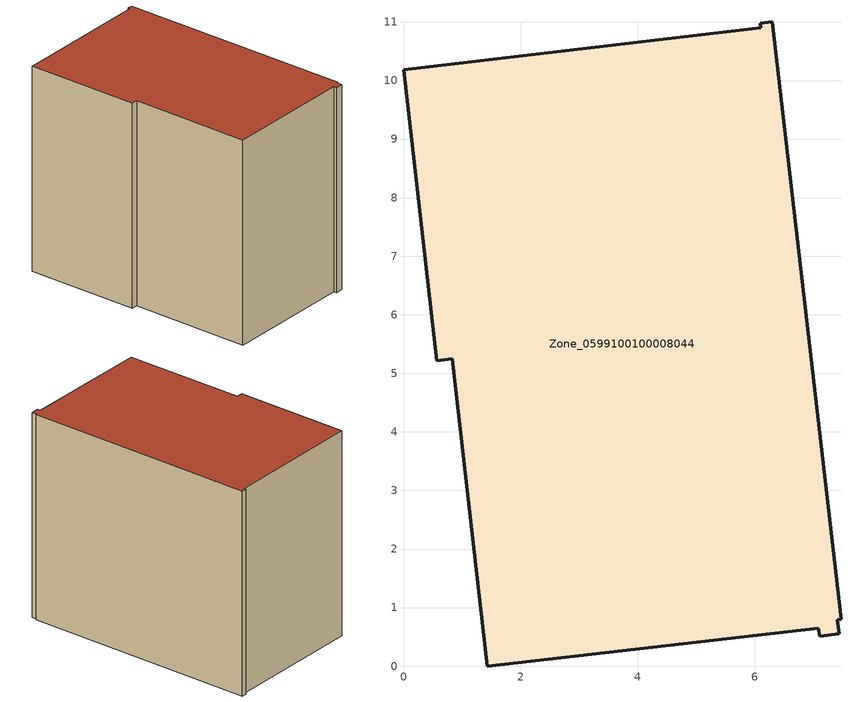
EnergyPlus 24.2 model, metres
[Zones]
Zone_0599100100008044
 floor ground (C_G): 7.41,0.79 7.44,0.55 7.11,0.51 7.08,0.65 1.43,0 0.83,5.25 0.56,5.22 0,10.19 6.1,10.9 6.09,10.98 6.3,11 7.47,0.8 z0
 wall outside (C_F): 7.44,0.55 7.41,0.79 7.47,0.8 6.3,11 6.09,10.98 6.1,10.9 0,10.19 0.56,5.22 0.83,5.25 1.43,0 7.08,0.65 7.11,0.51 7.44,0.55 z0:9.02
 roof outside (C_R): 6.1,10.9 0,10.19 0.56,5.22 0.83,5.25 1.43,0 7.08,0.65 7.11,0.51 7.44,0.55 7.41,0.79 7.47,0.8 6.3,11 6.09,10.98 z9.02
[BUILDING]
Pand.0599100100008044: North Axis=0; Terrain=City; Loads Convergence Tolerance Value=0.04; Temperature Convergence Tolerance Value=0.4; Solar Distribution=FullExterior; Maximum Number of Warmup Days=25; Minimum Number of Warmup Days=1
[Site:Location]
Rotterdam.The.Hague.AP_ZH_NLD Design_Conditions: Latitude=51.96; Longitude=4.45; Time Zone=1; Elevation=-4.5
[SITE:GROUNDTEMPERATURE:BUILDINGSURFACE]
18, 18, 18, 18, 18, 18, 18, 18, 18, 18, 18, 18
[MATERIAL] Thermal Absorptance=0.9; Solar Absorptance=0.7; Visible Absorptance=0.7
Name | Roughness | Thickness | Conductivity | Density | Specific Heat
G.TC.2015-2018 | MediumSmooth | 0.15 | 0.0428571 | 540 | 1210
F.TC.2015-2018 | Rough | 0.3 | 0.0666667 | 1920 | 840
R.TC.2015-2018 | MediumRough | 0.2 | 0.0333333 | 1500 | 1000
[CONSTRUCTION]
C_G: G.TC.2015-2018
C_F: F.TC.2015-2018
C_R: R.TC.2015-2018
[ZONE]
Zone_0599100100008044: Type=1; Multiplier=1; Ceiling Height=Autocalculate; Volume=Autocalculate; Floor Area=autocalculate; Part of Total Floor Area=Yes
[ZONEINFILTRATION:DESIGNFLOWRATE]
Infil_Zone_0599100100008044: Zone or ZoneList or Space or SpaceList=Zone_0599100100008044; Schedule=AlwaysOn; Design Flow Rate Calculation Method=Flow/Area; Flow Rate per Floor Area=0.0015; Constant Term Coefficient=1; Temperature Term Coefficient=0; Velocity Term Coefficient=0; Velocity Squared Term Coefficient=0
[HVACTEMPLATE:ZONE:IDEALLOADSAIRSYSTEM]
Zone_0599100100008044: Maximum Heating Supply Air Temperature=50; Minimum Cooling Supply Air Temperature=13; Maximum Heating Supply Air Humidity Ratio=0.0156; Minimum Cooling Supply Air Humidity Ratio=0.0077; Heating Limit=NoLimit; Cooling Limit=NoLimit; Dehumidification Control Type=ConstantSensibleHeatRatio; Cooling Sensible Heat Ratio=0.7; Dehumidification Setpoint=60; Humidification Control Type=None; Humidification Setpoint=30; Outdoor Air Method=None; Outdoor Air Flow Rate per Person=0.00944; Outdoor Air Flow Rate per Zone Floor Area=0; Outdoor Air Flow Rate per Zone=0; Demand Controlled Ventilation Type=None; Outdoor Air Economizer Type=NoEconomizer; Heat Recovery Type=None; Sensible Heat Recovery Effectiveness=0.7; Latent Heat Recovery Effectiveness=0.65
[ZONECONTROL:THERMOSTAT]
ThermostatControl_Zone_0599100100008044: Zone or ZoneList=Zone_0599100100008044; Control Type Schedule=DualSetpointControlType; Control 1=Thermostat_Zone_0599100100008044; Temperature Difference Between Cutout And Setpoint=0
[THERMOSTATSETPOINT:DUALSETPOINT]
Thermostat_Zone_0599100100008044: Heating Setpoint Temperature Schedule=HeatingSetpoint_Zone_0599100100008044; Cooling Setpoint Temperature Schedule=CoolingSetpoint_Zone_0599100100008044
[SCHEDULE:COMPACT]
HeatingSetpoint_Zone_0599100100008044: Through: 12/31, For: AllDays, Until: 24:00, 21
CoolingSetpoint_Zone_0599100100008044: Through: 12/31, For: AllDays, Until: 24:00, 24
DualSetpointControlType: Through: 12/31, For: AllDays, Until: 24:00, 4
AlwaysOn: Through: 12/31, For: AllDays, Until: 24:00, 1
